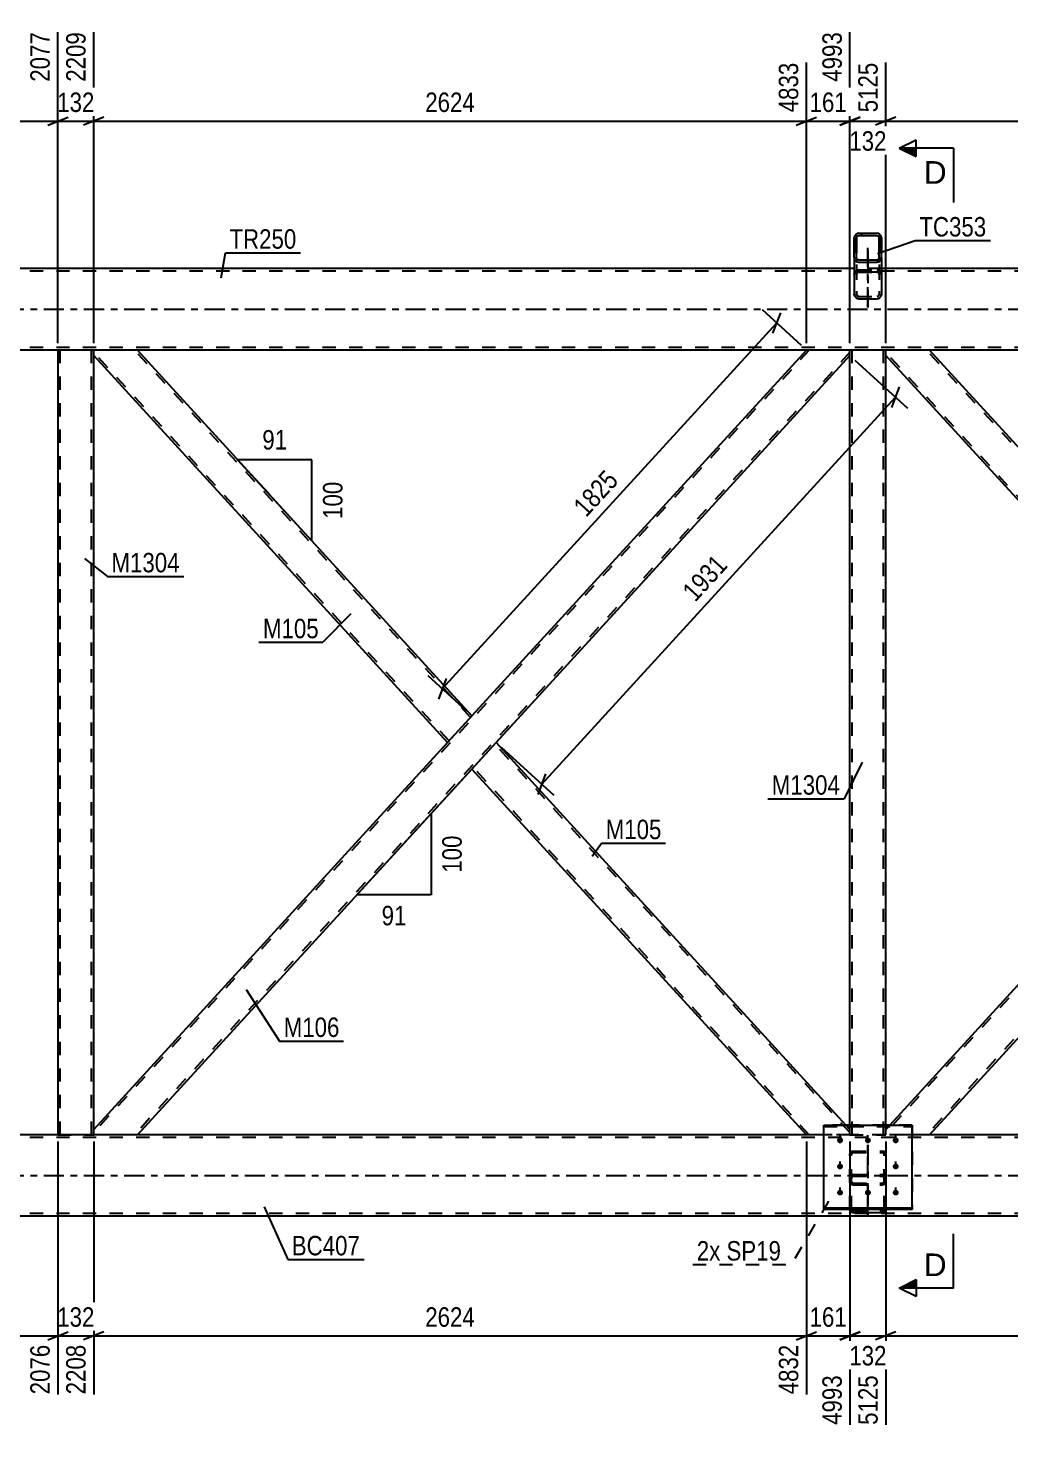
# Model space of a CAD drawing. Header units: millimetres. Extents: x 0 to 841, y 0 to 594.
# Drawn here: x 148.8 to 293.4, y 255.4 to 461.8 of the extents above; entities that cross this region are included whole.
import ezdxf

# ---------------------------------------------------------------- set-up
doc = ezdxf.new("R2010")
doc.units = ezdxf.units.MM
doc.linetypes.add('DXK_LINE_DOT2', pattern=[3.9198, 1.9599, -1.9599])
doc.linetypes.add('DXK_LINE_DOT3', pattern=[5.9187, 2.979, -0.9799, 0.9799, -0.9799])
doc.styles.add('Arial', font='ARIAL.TTF', dxfattribs={"height": 0.2})
doc.styles.add('Arial Narrow', font='ARIALN.TTF', dxfattribs={"height": 0.2})

# ---------------------------------------------------------------- blocks, each defined once
blk = doc.blocks.new('Part-122615563-3460 - 3380')
at = {"color": 2, "linetype": 'Continuous'}
for p, q in [((265.99, 300.19), (278.99, 300.19)), ((265.99, 287.76), (265.99, 300.19)), ((278.99, 287.76), (278.99, 300.19)), ((265.99, 287.98), (278.99, 287.98)), ((278.99, 287.76), (265.99, 287.76))]:
    blk.add_line(p, q, dxfattribs=at)
at = {"color": 7, "linetype": 'DXK_LINE_DOT2'}
blk.add_line((265.99, 299.97), (278.99, 299.97), dxfattribs=at)
blk = doc.blocks.new('Bolt-122615563-3422 - 3380')
at = {"linetype": 'Continuous'}
for points in [[(268.39, 297.52), (268.3, 297.53), (268.21, 297.56), (268.13, 297.6), (268.06, 297.66), (268.01, 297.73), (267.97, 297.81), (267.95, 297.89), (267.95, 297.98), (267.97, 298.07), (268.01, 298.14), (268.06, 298.21), (268.13, 298.27), (268.21, 298.32), (268.3, 298.34), (268.39, 298.35), (268.48, 298.34), (268.57, 298.32), (268.65, 298.27), (268.72, 298.21), (268.77, 298.14), (268.81, 298.07), (268.83, 297.98), (268.83, 297.89), (268.81, 297.81), (268.77, 297.73), (268.72, 297.66), (268.65, 297.6), (268.57, 297.56), (268.48, 297.53)], [(272.49, 297.52), (272.4, 297.53), (272.31, 297.56), (272.23, 297.6), (272.16, 297.66), (272.11, 297.73), (272.07, 297.81), (272.05, 297.89), (272.05, 297.98), (272.07, 298.07), (272.11, 298.14), (272.16, 298.21), (272.23, 298.27), (272.31, 298.32), (272.4, 298.34), (272.49, 298.35), (272.58, 298.34), (272.67, 298.32), (272.75, 298.27), (272.82, 298.21), (272.87, 298.14), (272.91, 298.07), (272.93, 297.98), (272.93, 297.89), (272.91, 297.81), (272.87, 297.73), (272.82, 297.66), (272.75, 297.6), (272.67, 297.56), (272.58, 297.53)], [(276.59, 297.52), (276.5, 297.53), (276.41, 297.56), (276.33, 297.6), (276.26, 297.66), (276.21, 297.73), (276.17, 297.81), (276.15, 297.89), (276.15, 297.98), (276.17, 298.07), (276.21, 298.14), (276.26, 298.21), (276.33, 298.27), (276.41, 298.32), (276.5, 298.34), (276.59, 298.35), (276.68, 298.34), (276.77, 298.32), (276.85, 298.27), (276.92, 298.21), (276.97, 298.14), (277.01, 298.07), (277.03, 297.98), (277.03, 297.89), (277.01, 297.81), (276.97, 297.73), (276.92, 297.66), (276.85, 297.6), (276.77, 297.56), (276.68, 297.53)], [(268.39, 293.67), (268.3, 293.68), (268.21, 293.71), (268.13, 293.75), (268.06, 293.81), (268.01, 293.88), (267.97, 293.96), (267.95, 294.04), (267.95, 294.13), (267.97, 294.21), (268.01, 294.29), (268.06, 294.36), (268.13, 294.42), (268.21, 294.46), (268.3, 294.49), (268.39, 294.5), (268.48, 294.49), (268.57, 294.46), (268.65, 294.42), (268.72, 294.36), (268.77, 294.29), (268.81, 294.21), (268.83, 294.13), (268.83, 294.04), (268.81, 293.96), (268.77, 293.88), (268.72, 293.81), (268.65, 293.75), (268.57, 293.71), (268.48, 293.68)], [(276.59, 293.67), (276.5, 293.68), (276.41, 293.71), (276.33, 293.75), (276.26, 293.81), (276.21, 293.88), (276.17, 293.96), (276.15, 294.04), (276.15, 294.13), (276.17, 294.21), (276.21, 294.29), (276.26, 294.36), (276.33, 294.42), (276.41, 294.46), (276.5, 294.49), (276.59, 294.5), (276.68, 294.49), (276.77, 294.46), (276.85, 294.42), (276.92, 294.36), (276.97, 294.29), (277.01, 294.21), (277.03, 294.13), (277.03, 294.04), (277.01, 293.96), (276.97, 293.88), (276.92, 293.81), (276.85, 293.75), (276.77, 293.71), (276.68, 293.68)], [(268.39, 289.82), (268.3, 289.83), (268.21, 289.85), (268.13, 289.9), (268.06, 289.96), (268.01, 290.03), (267.97, 290.1), (267.95, 290.19), (267.95, 290.28), (267.97, 290.36), (268.01, 290.44), (268.06, 290.51), (268.13, 290.57), (268.21, 290.61), (268.3, 290.64), (268.39, 290.65), (268.48, 290.64), (268.57, 290.61), (268.65, 290.57), (268.72, 290.51), (268.77, 290.44), (268.81, 290.36), (268.83, 290.28), (268.83, 290.19), (268.81, 290.1), (268.77, 290.03), (268.72, 289.96), (268.65, 289.9), (268.57, 289.85), (268.48, 289.83)], [(272.49, 289.82), (272.4, 289.83), (272.31, 289.85), (272.23, 289.9), (272.16, 289.96), (272.11, 290.03), (272.07, 290.1), (272.05, 290.19), (272.05, 290.28), (272.07, 290.36), (272.11, 290.44), (272.16, 290.51), (272.23, 290.57), (272.31, 290.61), (272.4, 290.64), (272.49, 290.65), (272.58, 290.64), (272.67, 290.61), (272.75, 290.57), (272.82, 290.51), (272.87, 290.44), (272.91, 290.36), (272.93, 290.28), (272.93, 290.19), (272.91, 290.1), (272.87, 290.03), (272.82, 289.96), (272.75, 289.9), (272.67, 289.85), (272.58, 289.83)], [(276.59, 289.82), (276.5, 289.83), (276.41, 289.85), (276.33, 289.9), (276.26, 289.96), (276.21, 290.03), (276.17, 290.1), (276.15, 290.19), (276.15, 290.28), (276.17, 290.36), (276.21, 290.44), (276.26, 290.51), (276.33, 290.57), (276.41, 290.61), (276.5, 290.64), (276.59, 290.65), (276.68, 290.64), (276.77, 290.61), (276.85, 290.57), (276.92, 290.51), (276.97, 290.44), (277.01, 290.36), (277.03, 290.28), (277.03, 290.19), (277.01, 290.1), (276.97, 290.03), (276.92, 289.96), (276.85, 289.9), (276.77, 289.85), (276.68, 289.83)]]:
    blk.add_hatch(color=1, dxfattribs=at).paths.add_polyline_path(points)
at = {"color": 1, "linetype": 'Continuous'}
for p, q in [((268.39, 297.54), (268.39, 298.68)), ((272.49, 297.54), (272.49, 298.68)), ((276.59, 297.54), (276.59, 298.68)), ((268.39, 293.69), (268.39, 294.82)), ((276.59, 293.69), (276.59, 294.82)), ((268.39, 289.84), (268.39, 290.97)), ((272.49, 289.84), (272.49, 290.97)), ((276.59, 289.84), (276.59, 290.97))]:
    blk.add_line(p, q, dxfattribs=at)
blk = doc.blocks.new('Part-122615563-3470 - 3380')
at = {"color": 7, "linetype": 'DXK_LINE_DOT2'}
for p, q in [((265.99, 287.76), (265.99, 300.19)), ((269.26, 300.19), (265.99, 300.19)), ((265.99, 299.97), (278.99, 299.97)), ((275.13, 300.19), (269.85, 300.19)), ((278.99, 300.19), (275.73, 300.19)), ((278.99, 300.19), (278.99, 287.76)), ((265.99, 287.98), (278.99, 287.98)), ((278.99, 287.76), (265.99, 287.76))]:
    blk.add_line(p, q, dxfattribs=at)
at = {"color": 2, "linetype": 'Continuous'}
for p, q in [((269.85, 300.19), (269.26, 300.19)), ((275.73, 300.19), (275.13, 300.19))]:
    blk.add_line(p, q, dxfattribs=at)
blk = doc.blocks.new('Bolt-122615563-3424 - 3380')
at = {"color": 1, "linetype": 'DXK_LINE_DOT2'}
for p, q in [((268.39, 297.54), (268.39, 298.68)), ((272.49, 297.54), (272.49, 298.68)), ((276.59, 297.54), (276.59, 298.68)), ((268.39, 293.69), (268.39, 294.82)), ((276.59, 293.69), (276.59, 294.82)), ((268.39, 289.84), (268.39, 290.97)), ((272.49, 289.84), (272.49, 290.97)), ((276.59, 289.84), (276.59, 290.97))]:
    blk.add_line(p, q, dxfattribs=at)
blk = doc.blocks.new('Part-122615563-3623 - 3380')
at = {"color": 2, "linetype": 'Continuous'}
for p, q in [((158.46, 413.54), (158.46, 414.34)), ((210.58, 356.54), (158.46, 413.54)), ((214.16, 360.45), (164.89, 414.34)), ((213.72, 359.98), (210.58, 356.54)), ((214.03, 360.32), (213.72, 359.98)), ((214.16, 360.45), (214.03, 360.32))]:
    blk.add_line(p, q, dxfattribs=at)
at = {"color": 7, "linetype": 'DXK_LINE_DOT2'}
for p, q in [((164.89, 414.34), (158.46, 414.34)), ((210.8, 356.78), (158.46, 414.02)), ((213.94, 360.22), (164.45, 414.34)), ((213.89, 360.16), (213.72, 359.98)), ((214.03, 360.32), (213.94, 360.22)), ((210.8, 356.78), (210.81, 356.8))]:
    blk.add_line(p, q, dxfattribs=at)
blk = doc.blocks.new('Part-122615563-3438 - 3380')
at = {"color": 2, "linetype": 'Continuous'}
for p, q in [((265.99, 298.74), (145.18, 298.74)), ((499.32, 298.74), (278.99, 298.74)), ((633.13, 286.74), (145.18, 286.74))]:
    blk.add_line(p, q, dxfattribs=at)
at = {"color": 7, "linetype": 'DXK_LINE_DOT2'}
for p, q in [((633.13, 298.34), (145.18, 298.34)), ((278.99, 298.74), (265.99, 298.74)), ((633.13, 287.14), (145.18, 287.14))]:
    blk.add_line(p, q, dxfattribs=at)
at = {"color": 7, "linetype": 'DXK_LINE_DOT3'}
blk.add_line((145.18, 292.74), (633.13, 292.74), dxfattribs=at)
blk = doc.blocks.new('Part-122615563-3443 - 3380')
at = {"color": 2, "linetype": 'Continuous'}
for p, q in [((270.49, 426.34), (145.18, 426.34)), ((503.82, 426.34), (274.49, 426.34)), ((633.13, 414.34), (145.18, 414.34))]:
    blk.add_line(p, q, dxfattribs=at)
at = {"color": 7, "linetype": 'DXK_LINE_DOT2'}
for p, q in [((633.13, 425.94), (145.18, 425.94)), ((274.49, 426.34), (270.49, 426.34)), ((633.13, 414.74), (145.18, 414.74))]:
    blk.add_line(p, q, dxfattribs=at)
at = {"color": 7, "linetype": 'DXK_LINE_DOT3'}
blk.add_line((145.18, 420.34), (633.13, 420.34), dxfattribs=at)
blk = doc.blocks.new('Part-122615563-3472 - 3380')
at = {"color": 7, "linetype": 'DXK_LINE_DOT3'}
blk.add_line((272.49, 297.29), (272.49, 286.67), dxfattribs=at)
at = {"color": 7, "linetype": 'DXK_LINE_DOT2'}
for p, q in [((269.85, 295.9), (269.89, 296.07)), ((269.85, 287.79), (269.85, 295.9)), ((269.89, 296.07), (269.99, 296.22)), ((269.99, 296.22), (270.15, 296.31)), ((270.11, 295.98), (270.09, 295.9)), ((270.09, 287.79), (270.09, 295.9)), ((270.16, 296.06), (270.11, 295.98)), ((270.15, 296.31), (270.33, 296.35)), ((270.24, 296.1), (270.16, 296.06)), ((270.33, 296.12), (270.24, 296.1)), ((270.33, 296.35), (274.65, 296.35)), ((270.33, 296.12), (274.65, 296.12)), ((274.65, 296.35), (274.83, 296.31)), ((274.74, 296.1), (274.65, 296.12)), ((274.82, 296.06), (274.74, 296.1)), ((274.87, 295.98), (274.82, 296.06)), ((274.83, 296.31), (274.99, 296.22)), ((274.89, 295.9), (274.87, 295.98)), ((274.89, 287.79), (274.89, 295.9)), ((274.99, 296.22), (275.09, 296.07)), ((275.09, 296.07), (275.13, 295.9)), ((275.13, 287.79), (275.13, 295.9)), ((269.89, 292.59), (269.85, 292.39)), ((269.89, 291.66), (269.85, 291.84)), ((269.99, 291.52), (269.89, 291.66)), ((270.15, 291.42), (269.99, 291.52)), ((270.09, 292.39), (270.11, 292.49)), ((270.09, 291.84), (270.11, 291.75)), ((270.11, 292.49), (270.16, 292.57)), ((270.11, 291.75), (270.16, 291.68)), ((270.33, 292.9), (270.15, 292.86)), ((270.33, 291.39), (270.15, 291.42)), ((270.16, 292.57), (270.24, 292.63)), ((270.16, 291.68), (270.24, 291.63)), ((270.24, 292.63), (270.33, 292.65)), ((270.24, 291.63), (270.33, 291.61)), ((270.33, 292.9), (274.65, 292.9)), ((270.33, 292.65), (274.65, 292.65)), ((270.33, 291.61), (274.65, 291.61)), ((270.33, 291.39), (274.65, 291.39)), ((274.83, 292.86), (274.65, 292.9)), ((274.65, 292.65), (274.74, 292.63)), ((274.65, 291.61), (274.74, 291.63)), ((274.83, 291.42), (274.65, 291.39)), ((274.74, 292.63), (274.82, 292.57)), ((274.74, 291.63), (274.82, 291.68)), ((274.82, 292.57), (274.87, 292.49)), ((274.82, 291.68), (274.87, 291.75)), ((274.99, 291.52), (274.83, 291.42)), ((274.87, 292.49), (274.89, 292.39)), ((274.87, 291.75), (274.89, 291.84)), ((275.09, 291.66), (274.99, 291.52)), ((275.13, 292.39), (275.09, 292.59)), ((275.13, 291.84), (275.09, 291.66)), ((269.85, 287.79), (269.89, 287.6)), ((270.11, 287.69), (270.09, 287.79)), ((270.16, 287.61), (270.11, 287.69)), ((270.15, 287.32), (270.33, 287.28)), ((270.24, 287.56), (270.16, 287.61)), ((270.33, 287.54), (270.24, 287.56)), ((270.33, 287.54), (274.65, 287.54)), ((270.33, 287.28), (274.65, 287.28)), ((274.74, 287.56), (274.65, 287.54)), ((274.65, 287.28), (274.83, 287.32)), ((274.82, 287.61), (274.74, 287.56)), ((274.87, 287.69), (274.82, 287.61)), ((274.89, 287.79), (274.87, 287.69)), ((275.09, 287.6), (275.13, 287.79))]:
    blk.add_line(p, q, dxfattribs=at)
for centre, start, end in [((270.35, 292.41), 114.32, 159.2417), ((274.63, 292.41), 20.7583, 65.68), ((270.35, 287.77), 200.7583, 245.68), ((274.63, 287.77), 294.32, 339.2417)]:
    blk.add_arc(centre, 0.496, start, end, dxfattribs=at)
blk = doc.blocks.new('Part-122615563-3473 - 3380')
at = {"color": 7, "linetype": 'DXK_LINE_DOT2'}
for p, q in [((270.49, 430.55), (270.49, 422.58)), ((270.81, 430.55), (270.81, 422.58)), ((274.17, 430.55), (274.17, 422.58)), ((274.49, 430.55), (274.49, 422.58)), ((270.53, 425.7), (270.49, 425.48)), ((270.54, 425.74), (270.53, 425.7)), ((270.81, 425.48), (270.84, 425.61)), ((271.01, 426.13), (270.89, 426.11)), ((271.13, 426.16), (271.01, 426.13)), ((271.01, 425.79), (271.13, 425.82)), ((271.13, 426.16), (273.85, 426.16)), ((273.85, 425.82), (271.13, 425.82)), ((274.08, 426.11), (273.85, 426.16)), ((273.85, 425.82), (273.97, 425.79)), ((274.1, 426.11), (274.08, 426.11)), ((274.15, 425.61), (274.17, 425.48)), ((274.45, 425.7), (274.44, 425.74)), ((274.49, 425.48), (274.45, 425.7)), ((270.49, 422.58), (270.54, 422.32)), ((270.84, 422.45), (270.81, 422.58)), ((270.89, 421.95), (271.13, 421.9)), ((271.13, 422.24), (271.01, 422.27)), ((271.13, 422.24), (273.85, 422.24)), ((271.13, 421.9), (273.85, 421.9)), ((273.97, 422.27), (273.85, 422.24)), ((273.85, 421.9), (274.1, 421.95)), ((274.17, 422.58), (274.15, 422.45)), ((274.44, 422.32), (274.49, 422.58))]:
    blk.add_line(p, q, dxfattribs=at)
at = {"color": 7, "linetype": 'DXK_LINE_DOT3'}
blk.add_line((272.49, 429.11), (272.49, 420.61), dxfattribs=at)
at = {"color": 7, "linetype": 'DXK_LINE_DOT2'}
for centre, radius, start, end in [((271.14, 425.49), 0.331, 114.32, 159.2417), ((273.84, 425.49), 0.331, 20.7583, 65.68), ((273.82, 425.5), 0.662, 20.7583, 65.68), ((271.16, 422.56), 0.662, 200.7583, 245.68), ((271.14, 422.57), 0.331, 200.7583, 245.68), ((273.84, 422.57), 0.331, 294.32, 339.2417), ((273.82, 422.56), 0.662, 294.32, 339.2417)]:
    blk.add_arc(centre, radius, start, end, dxfattribs=at)
blk = doc.blocks.new('Part-122615563-3551 - 3380')
at = {"color": 2, "linetype": 'Continuous'}
for p, q in [((214.16, 352.63), (217.74, 356.54)), ((217.74, 356.54), (269.26, 300.19)), ((263.43, 298.74), (214.16, 352.63))]:
    blk.add_line(p, q, dxfattribs=at)
at = {"color": 7, "linetype": 'DXK_LINE_DOT2'}
for p, q in [((269.85, 299.07), (217.52, 356.3)), ((214.37, 352.87), (214.39, 352.88)), ((263.86, 298.74), (214.37, 352.87)), ((269.85, 299.54), (269.26, 300.19)), ((269.85, 298.74), (269.85, 299.54)), ((269.85, 298.74), (263.43, 298.74)), ((269.85, 298.77), (269.85, 298.74))]:
    blk.add_line(p, q, dxfattribs=at)
blk = doc.blocks.new('Part-122615563-3558 - 3380')
at = {"color": 7, "linetype": 'DXK_LINE_DOT3'}
blk.add_line((272.49, 286.67), (272.49, 297.29), dxfattribs=at)
at = {"color": 7, "linetype": 'DXK_LINE_DOT2'}
for p, q in [((269.89, 296.07), (269.85, 295.9)), ((269.85, 287.79), (269.85, 295.9)), ((269.99, 296.22), (269.89, 296.07)), ((270.15, 296.31), (269.99, 296.22)), ((270.09, 295.9), (270.11, 295.98)), ((270.09, 287.79), (270.09, 295.9)), ((270.11, 295.98), (270.16, 296.06)), ((270.33, 296.35), (270.15, 296.31)), ((270.16, 296.06), (270.24, 296.1)), ((270.24, 296.1), (270.33, 296.12)), ((270.33, 296.35), (274.65, 296.35)), ((270.33, 296.12), (274.65, 296.12)), ((274.83, 296.31), (274.65, 296.35)), ((274.65, 296.12), (274.74, 296.1)), ((274.74, 296.1), (274.82, 296.06)), ((274.82, 296.06), (274.87, 295.98)), ((274.99, 296.22), (274.83, 296.31)), ((274.87, 295.98), (274.89, 295.9)), ((274.89, 287.79), (274.89, 295.9)), ((275.09, 296.07), (274.99, 296.22)), ((275.13, 295.9), (275.09, 296.07)), ((275.13, 287.79), (275.13, 295.9)), ((269.85, 292.39), (269.89, 292.58)), ((269.85, 291.84), (269.89, 291.66)), ((269.89, 291.66), (269.99, 291.52)), ((269.99, 291.52), (270.15, 291.42)), ((270.11, 292.49), (270.09, 292.39)), ((270.11, 291.75), (270.09, 291.84)), ((270.16, 292.57), (270.11, 292.49)), ((270.16, 291.68), (270.11, 291.75)), ((270.15, 292.86), (270.33, 292.9)), ((270.15, 291.42), (270.33, 291.39)), ((270.24, 292.63), (270.16, 292.57)), ((270.24, 291.63), (270.16, 291.68)), ((270.33, 292.64), (270.24, 292.63)), ((270.33, 291.61), (270.24, 291.63)), ((270.33, 292.9), (274.65, 292.9)), ((270.33, 292.64), (274.65, 292.64)), ((270.33, 291.61), (274.65, 291.61)), ((270.33, 291.39), (274.65, 291.39)), ((274.65, 292.9), (274.83, 292.86)), ((274.74, 292.63), (274.65, 292.64)), ((274.74, 291.63), (274.65, 291.61)), ((274.65, 291.39), (274.83, 291.42)), ((274.82, 292.57), (274.74, 292.63)), ((274.82, 291.68), (274.74, 291.63)), ((274.87, 292.49), (274.82, 292.57)), ((274.87, 291.75), (274.82, 291.68)), ((274.83, 291.42), (274.99, 291.52)), ((274.89, 292.39), (274.87, 292.49)), ((274.89, 291.84), (274.87, 291.75)), ((274.99, 291.52), (275.09, 291.66)), ((275.09, 292.58), (275.13, 292.39)), ((275.09, 291.66), (275.13, 291.84)), ((269.86, 287.76), (269.85, 287.79)), ((270.09, 287.79), (270.11, 287.69)), ((270.11, 287.69), (270.16, 287.61)), ((270.16, 287.61), (270.24, 287.56)), ((270.24, 287.56), (270.33, 287.54)), ((270.33, 287.54), (274.65, 287.54)), ((274.65, 287.54), (274.74, 287.56)), ((274.74, 287.56), (274.82, 287.61)), ((274.82, 287.61), (274.87, 287.69)), ((274.87, 287.69), (274.89, 287.79)), ((275.13, 287.79), (275.12, 287.76))]:
    blk.add_line(p, q, dxfattribs=at)
at = {"color": 2, "linetype": 'Continuous'}
for p, q in [((269.89, 287.6), (269.86, 287.76)), ((270.33, 287.28), (270.15, 287.32)), ((270.33, 287.28), (274.65, 287.28)), ((274.83, 287.32), (274.65, 287.28)), ((275.12, 287.76), (275.09, 287.6))]:
    blk.add_line(p, q, dxfattribs=at)
at = {"color": 7, "linetype": 'DXK_LINE_DOT2'}
for centre, start, end in [((270.35, 292.41), 114.32, 159.2417), ((274.63, 292.41), 20.7583, 65.68)]:
    blk.add_arc(centre, 0.496, start, end, dxfattribs=at)
at = {"color": 2, "linetype": 'Continuous'}
for centre, start, end in [((270.35, 287.77), 200.7583, 245.68), ((274.63, 287.77), 294.32, 339.2417)]:
    blk.add_arc(centre, 0.496, start, end, dxfattribs=at)
blk = doc.blocks.new('Part-122615563-3563 - 3380')
at = {"linetype": 'Continuous'}
h = blk.add_hatch(dxfattribs=at)
h.set_pattern_fill('', scale=0.7, style=0, pattern_type=0)
h.set_pattern_definition([(45, (274.4422, 431.119), (-1.5715, 1.5715), [])])
h.paths.add_polyline_path([(274.49, 430.86), (274.44, 431.12), (274.3, 431.34), (274.1, 431.49), (273.85, 431.54), (271.13, 431.54), (270.89, 431.49), (270.68, 431.34), (270.54, 431.12), (270.49, 430.86), (270.49, 427.96), (270.54, 427.7), (270.68, 427.48), (270.89, 427.33), (271.13, 427.28), (273.85, 427.28), (274.1, 427.33), (274.3, 427.48), (274.44, 427.7), (274.49, 427.96)])
h.paths.add_polyline_path([(274.15, 427.83), (274.08, 427.72), (273.97, 427.65), (273.85, 427.62), (271.13, 427.62), (271.01, 427.65), (270.9, 427.72), (270.84, 427.83), (270.81, 427.96), (270.81, 430.86), (270.84, 430.99), (270.9, 431.1), (271.01, 431.17), (271.13, 431.2), (273.85, 431.2), (273.97, 431.17), (274.08, 431.1), (274.15, 430.99), (274.17, 430.86), (274.17, 427.96)])
at = {"color": 2, "linetype": 'Continuous'}
for p, q in [((271.13, 431.54), (270.89, 431.49)), ((271.13, 431.54), (273.85, 431.54)), ((274.1, 431.49), (273.85, 431.54)), ((270.54, 431.12), (270.49, 430.86)), ((270.49, 427.96), (270.49, 430.86)), ((270.81, 430.86), (270.84, 430.99)), ((270.81, 427.96), (270.81, 430.86)), ((271.01, 431.17), (271.13, 431.2)), ((271.13, 431.2), (273.85, 431.2)), ((273.85, 431.2), (273.97, 431.17)), ((274.15, 430.99), (274.17, 430.86)), ((274.17, 427.96), (274.17, 430.86)), ((274.49, 430.86), (274.44, 431.12)), ((274.49, 427.96), (274.49, 430.86)), ((270.49, 427.96), (270.49, 422.58)), ((270.49, 427.96), (270.54, 427.7)), ((270.84, 427.83), (270.81, 427.96)), ((270.89, 427.33), (271.13, 427.28)), ((271.13, 427.62), (271.01, 427.65)), ((271.13, 427.62), (273.85, 427.62)), ((271.13, 427.28), (273.85, 427.28)), ((273.97, 427.65), (273.85, 427.62)), ((273.85, 427.28), (274.1, 427.33)), ((274.17, 427.96), (274.15, 427.83)), ((274.44, 427.7), (274.49, 427.96)), ((274.49, 427.96), (274.49, 422.58)), ((270.54, 422.32), (270.49, 422.58)), ((271.13, 421.9), (270.89, 421.95)), ((271.13, 421.9), (273.85, 421.9)), ((274.1, 421.95), (273.85, 421.9)), ((274.49, 422.58), (274.44, 422.32))]:
    blk.add_line(p, q, dxfattribs=at)
at = {"color": 7, "linetype": 'DXK_LINE_DOT2'}
for p, q in [((270.49, 430.86), (270.49, 427.96)), ((270.81, 430.86), (270.81, 422.58)), ((274.17, 430.86), (274.17, 422.58)), ((274.49, 430.86), (274.49, 427.96)), ((270.49, 425.48), (270.54, 425.74)), ((270.84, 425.61), (270.81, 425.48)), ((270.89, 426.1), (271.13, 426.16)), ((271.13, 425.82), (271.01, 425.79)), ((271.13, 426.16), (273.85, 426.16)), ((271.13, 425.82), (273.85, 425.82)), ((273.85, 426.16), (274.1, 426.1)), ((273.97, 425.79), (273.85, 425.82)), ((274.17, 425.48), (274.15, 425.61)), ((274.44, 425.74), (274.49, 425.48)), ((270.81, 422.58), (270.84, 422.45)), ((271.01, 422.27), (271.13, 422.24)), ((271.13, 422.24), (273.85, 422.24)), ((273.85, 422.24), (273.97, 422.27)), ((274.15, 422.45), (274.17, 422.58))]:
    blk.add_line(p, q, dxfattribs=at)
at = {"color": 7, "linetype": 'DXK_LINE_DOT3'}
blk.add_line((272.49, 420.61), (272.49, 429.41), dxfattribs=at)
at = {"color": 2, "linetype": 'Continuous'}
for centre, radius, start, end in [((271.16, 430.88), 0.662, 114.3199, 159.2417), ((273.82, 430.88), 0.662, 20.7583, 65.6801), ((271.14, 430.87), 0.331, 114.3199, 159.2417), ((273.84, 430.87), 0.331, 20.7583, 65.6801), ((271.16, 427.94), 0.662, 200.7583, 245.6801), ((271.14, 427.95), 0.331, 200.7583, 245.6801), ((273.84, 427.95), 0.331, 294.3199, 339.2417), ((273.82, 427.94), 0.662, 294.3199, 339.2417), ((271.16, 422.56), 0.662, 200.7583, 245.6801), ((273.82, 422.56), 0.662, 294.3199, 339.2417)]:
    blk.add_arc(centre, radius, start, end, dxfattribs=at)
at = {"color": 7, "linetype": 'DXK_LINE_DOT2'}
for centre, radius, start, end in [((271.16, 425.5), 0.662, 114.3199, 159.2417), ((271.14, 425.49), 0.331, 114.3199, 159.2417), ((273.84, 425.49), 0.331, 20.7583, 65.6801), ((273.82, 425.5), 0.662, 20.7583, 65.6801), ((271.14, 422.57), 0.331, 200.7583, 245.6801), ((273.84, 422.57), 0.331, 294.3199, 339.2417)]:
    blk.add_arc(centre, radius, start, end, dxfattribs=at)
blk = doc.blocks.new('Part-122615563-3573 - 3380')
at = {"color": 7, "linetype": 'DXK_LINE_DOT2'}
for p, q in [((275.13, 414.34), (269.85, 414.34)), ((269.85, 413.54), (269.85, 414.34)), ((270.17, 298.74), (270.17, 414.34)), ((274.81, 298.74), (274.81, 414.34)), ((275.13, 413.54), (275.13, 414.34)), ((269.85, 298.74), (269.85, 300.19)), ((275.13, 298.74), (275.13, 300.19)), ((269.85, 298.74), (275.13, 298.74))]:
    blk.add_line(p, q, dxfattribs=at)
at = {"color": 2, "linetype": 'Continuous'}
for p, q in [((269.85, 300.19), (269.85, 413.54)), ((275.13, 300.19), (275.13, 413.54))]:
    blk.add_line(p, q, dxfattribs=at)
blk = doc.blocks.new('Part-122615563-3588 - 3380')
at = {"color": 2, "linetype": 'Continuous'}
for p, q in [((153.18, 414.34), (153.18, 298.74)), ((158.46, 299.54), (158.46, 413.54))]:
    blk.add_line(p, q, dxfattribs=at)
at = {"color": 7, "linetype": 'DXK_LINE_DOT2'}
for p, q in [((158.46, 414.34), (153.18, 414.34)), ((153.5, 298.74), (153.5, 414.34)), ((158.14, 298.74), (158.14, 414.34)), ((158.46, 413.54), (158.46, 414.34)), ((158.46, 298.74), (158.46, 299.54)), ((153.18, 298.74), (158.46, 298.74))]:
    blk.add_line(p, q, dxfattribs=at)
blk = doc.blocks.new('Part-122615563-3613 - 3380')
at = {"color": 7, "linetype": 'DXK_LINE_DOT2'}
for p, q in [((380.53, 414.34), (275.13, 299.07)), ((386.52, 414.02), (281.12, 298.74)), ((386.52, 414.34), (380.1, 414.34)), ((330.82, 360.45), (327.25, 356.54)), ((334.4, 356.54), (330.82, 352.63)), ((275.73, 300.19), (275.13, 299.54)), ((275.13, 298.74), (275.13, 299.54)), ((281.55, 298.74), (275.13, 298.74))]:
    blk.add_line(p, q, dxfattribs=at)
at = {"color": 2, "linetype": 'Continuous'}
for p, q in [((380.1, 414.34), (330.82, 360.45)), ((386.52, 413.54), (334.4, 356.54)), ((386.52, 413.54), (386.52, 414.34)), ((327.25, 356.54), (275.73, 300.19)), ((330.82, 352.63), (281.55, 298.74))]:
    blk.add_line(p, q, dxfattribs=at)
blk = doc.blocks.new('Part-122615563-3618 - 3380')
at = {"color": 2, "linetype": 'Continuous'}
for p, q in [((275.13, 413.54), (275.13, 414.34)), ((327.25, 356.54), (275.13, 413.54)), ((330.82, 360.45), (281.55, 414.34)), ((330.39, 359.98), (327.25, 356.54)), ((330.7, 360.32), (330.39, 359.98)), ((330.82, 360.45), (330.7, 360.32))]:
    blk.add_line(p, q, dxfattribs=at)
at = {"color": 7, "linetype": 'DXK_LINE_DOT2'}
for p, q in [((281.55, 414.34), (275.13, 414.34)), ((327.46, 356.78), (275.13, 414.02)), ((330.61, 360.22), (281.12, 414.34)), ((330.56, 360.16), (330.39, 359.98)), ((330.7, 360.32), (330.61, 360.22)), ((327.46, 356.78), (327.48, 356.8))]:
    blk.add_line(p, q, dxfattribs=at)
blk = doc.blocks.new('Part-122615563-3628 - 3380')
at = {"color": 7, "linetype": 'DXK_LINE_DOT2'}
for p, q in [((263.86, 414.34), (158.46, 299.07)), ((269.85, 414.02), (164.45, 298.74)), ((269.85, 414.34), (263.43, 414.34)), ((214.16, 360.45), (210.58, 356.54)), ((217.74, 356.54), (214.16, 352.63)), ((164.89, 298.74), (158.46, 298.74))]:
    blk.add_line(p, q, dxfattribs=at)
at = {"color": 2, "linetype": 'Continuous'}
for p, q in [((263.43, 414.34), (214.16, 360.45)), ((269.85, 413.54), (217.74, 356.54)), ((269.85, 413.54), (269.85, 414.34)), ((210.58, 356.54), (158.46, 299.54)), ((214.16, 352.63), (164.89, 298.74)), ((158.46, 298.74), (158.46, 299.54))]:
    blk.add_line(p, q, dxfattribs=at)
blk = doc.blocks.new('StraightDimension-122615563-9707 - 3380')
at = {"color": 7, "linetype": 'Continuous'}
for p, q in [((263.43, 297.74), (263.43, 260.52)), ((269.85, 297.74), (269.85, 256.02)), ((261.93, 268.53), (264.93, 269.73)), ((263.43, 269.13), (269.85, 269.13)), ((271.35, 269.73), (268.35, 268.53))]:
    blk.add_line(p, q, dxfattribs=at)
at = {"color": 0}
blk.add_wipeout([(269.98, 269.88), (269.98, 274.08), (263.3, 274.08), (263.3, 269.88)], dxfattribs=at)
at = {"color": 0, "linetype": 'Continuous'}
blk.add_wipeout([(269.25, 263.93), (265.05, 263.93), (265.05, 255.42), (269.25, 255.42)], dxfattribs=at)
at = {"color": 3, "style": 'Arial Narrow'}
blk.add_text('161', height=2.863, dxfattribs=at).set_placement((263.9, 270.48))
at = {"color": 3, "linetype": 'Continuous', "style": 'Arial Narrow'}
blk.add_text('4993', height=2.863, rotation=90.0002, dxfattribs=at).set_placement((268.65, 256.02))
blk = doc.blocks.new('StraightDimension-122615563-9708 - 3380')
at = {"color": 7, "linetype": 'Continuous'}
for p, q in [((158.46, 297.74), (158.46, 260.52)), ((263.43, 297.74), (263.43, 260.52)), ((159.96, 269.73), (156.96, 268.53)), ((158.46, 269.13), (263.43, 269.13)), ((261.93, 268.53), (264.93, 269.73))]:
    blk.add_line(p, q, dxfattribs=at)
at = {"color": 0}
blk.add_wipeout([(215.2, 269.88), (215.2, 274.08), (206.69, 274.08), (206.69, 269.88)], dxfattribs=at)
at = {"color": 0, "linetype": 'Continuous'}
blk.add_wipeout([(262.83, 268.43), (258.63, 268.43), (258.63, 259.92), (262.83, 259.92)], dxfattribs=at)
at = {"color": 3, "style": 'Arial Narrow'}
blk.add_text('2624', height=2.863, dxfattribs=at).set_placement((207.29, 270.48))
at = {"color": 3, "linetype": 'Continuous', "style": 'Arial Narrow'}
blk.add_text('4832', height=2.863, rotation=90.0002, dxfattribs=at).set_placement((262.23, 260.52))
blk = doc.blocks.new('StraightDimension-122615563-9709 - 3380')
at = {"color": 7, "linetype": 'Continuous'}
for p, q in [((153.18, 297.74), (153.18, 260.52)), ((158.46, 297.74), (158.46, 260.52)), ((151.68, 268.53), (154.68, 269.73)), ((153.18, 269.13), (158.46, 269.13)), ((159.96, 269.73), (156.96, 268.53))]:
    blk.add_line(p, q, dxfattribs=at)
at = {"color": 0}
blk.add_wipeout([(159.17, 269.88), (159.17, 274.08), (152.48, 274.08), (152.48, 269.88)], dxfattribs=at)
at = {"color": 0, "linetype": 'Continuous'}
blk.add_wipeout([(157.86, 268.43), (153.66, 268.43), (153.66, 259.92), (157.86, 259.92)], dxfattribs=at)
at = {"color": 3, "style": 'Arial Narrow'}
blk.add_text('132', height=2.863, dxfattribs=at).set_placement((153.08, 270.48))
at = {"color": 3, "linetype": 'Continuous', "style": 'Arial Narrow'}
blk.add_text('2208', height=2.863, rotation=90.0002, dxfattribs=at).set_placement((157.26, 260.52))
blk = doc.blocks.new('AngleDimension-122615563-4286 - 3380')
at = {"color": 7, "linetype": 'Continuous'}
for p, q in [((243.42, 384.64), (208.16, 346.07)), ((208.16, 346.07), (197.23, 334.11)), ((208.16, 346.07), (208.16, 334.11)), ((208.16, 334.11), (197.23, 334.11))]:
    blk.add_line(p, q, dxfattribs=at)
at = {"color": 0}
for points in [[(213.26, 343.43), (209.06, 343.43), (209.06, 336.75), (213.26, 336.75)], [(205.12, 329.01), (205.12, 333.21), (200.27, 333.21), (200.27, 329.01)]]:
    blk.add_wipeout(points, dxfattribs=at)
at = {"color": 3, "style": 'Arial Narrow'}
blk.add_text('100', height=2.863, rotation=90.0002, dxfattribs=at).set_placement((212.66, 337.35))
blk.add_text('91', height=2.863, dxfattribs=at).set_placement((200.87, 329.61))
blk = doc.blocks.new('StraightDimension-122615563-3891 - 3380')
at = {"color": 7, "linetype": 'Continuous'}
for p, q in [((146.78, 412.84), (145.58, 415.84)), ((157.46, 414.34), (143.33, 414.34)), ((146.18, 298.74), (146.18, 414.34)), ((145.58, 300.24), (146.78, 297.24)), ((157.46, 298.74), (143.33, 298.74))]:
    blk.add_line(p, q, dxfattribs=at)
at = {"color": 0}
blk.add_wipeout([(145.43, 360.8), (141.23, 360.8), (141.23, 352.29), (145.43, 352.29)], dxfattribs=at)
at = {"color": 3, "style": 'Arial Narrow'}
blk.add_text('2890', height=2.863, rotation=90.0002, dxfattribs=at).set_placement((144.83, 352.89))
blk = doc.blocks.new('StraightDimension-122615563-4257 - 3380')
at = {"color": 7, "linetype": 'Continuous'}
for p, q in [((270.59, 412.87), (278.34, 405.78)), ((276, 405.89), (277.14, 408.91)), ((224.45, 350.4), (276.57, 407.4)), ((218.47, 355.87), (226.22, 348.78)), ((225.02, 351.91), (223.88, 348.89))]:
    blk.add_line(p, q, dxfattribs=at)
at = {"color": 0}
blk.add_wipeout([(252.83, 382.55), (249.73, 385.38), (243.98, 379.1), (247.08, 376.27)], dxfattribs=at)
at = {"color": 3, "style": 'Arial Narrow'}
blk.add_text('1931', height=2.863, rotation=47.5612, dxfattribs=at).set_placement((247.05, 377.11))
blk = doc.blocks.new('StraightDimension-122615563-4301 - 3380')
at = {"color": 7, "linetype": 'Continuous'}
for p, q in [((262.69, 415.02), (256.97, 420.25)), ((258.51, 416.81), (259.65, 419.84)), ((209.8, 364.44), (259.08, 418.33)), ((213.42, 361.13), (207.7, 366.36)), ((210.37, 365.95), (209.23, 362.92))]:
    blk.add_line(p, q, dxfattribs=at)
at = {"color": 0}
blk.add_wipeout([(236.76, 395.03), (233.66, 397.86), (227.91, 391.58), (231.01, 388.75)], dxfattribs=at)
at = {"color": 3, "style": 'Arial Narrow'}
blk.add_text('1825', height=2.863, rotation=47.5612, dxfattribs=at).set_placement((230.98, 389.59))
blk = doc.blocks.new('StraightDimension-122615563-9464 - 3380')
at = {"color": 7, "linetype": 'Continuous'}
for p, q in [((275.13, 415.34), (275.13, 456.68)), ((380.1, 415.34), (380.1, 456.68)), ((276.63, 448.66), (273.63, 447.46)), ((275.13, 448.06), (380.1, 448.06)), ((378.6, 447.46), (381.6, 448.66))]:
    blk.add_line(p, q, dxfattribs=at)
at = {"color": 0, "linetype": 'Continuous'}
blk.add_wipeout([(379.5, 457.28), (375.3, 457.28), (375.3, 448.76), (379.5, 448.76)], dxfattribs=at)
at = {"color": 0}
blk.add_wipeout([(331.87, 448.81), (331.87, 453.01), (323.36, 453.01), (323.36, 448.81)], dxfattribs=at)
at = {"color": 3, "linetype": 'Continuous', "style": 'Arial Narrow'}
blk.add_text('7750', height=2.863, rotation=90.0002, dxfattribs=at).set_placement((378.9, 449.36))
at = {"color": 3, "style": 'Arial Narrow'}
blk.add_text('2624', height=2.863, dxfattribs=at).set_placement((323.96, 449.41))
blk = doc.blocks.new('StraightDimension-122615563-9465 - 3380')
at = {"color": 7, "linetype": 'Continuous'}
for p, q in [((269.85, 415.34), (269.85, 461.18)), ((275.13, 415.34), (275.13, 456.68)), ((268.35, 447.46), (271.35, 448.66)), ((269.85, 448.06), (275.13, 448.06)), ((276.63, 448.66), (273.63, 447.46))]:
    blk.add_line(p, q, dxfattribs=at)
at = {"color": 0, "linetype": 'Continuous'}
blk.add_wipeout([(274.53, 457.28), (270.33, 457.28), (270.33, 448.76), (274.53, 448.76)], dxfattribs=at)
at = {"color": 0}
blk.add_wipeout([(275.83, 443.11), (275.83, 447.31), (269.15, 447.31), (269.15, 443.11)], dxfattribs=at)
at = {"color": 3, "linetype": 'Continuous', "style": 'Arial Narrow'}
blk.add_text('5125', height=2.863, rotation=90.0002, dxfattribs=at).set_placement((273.93, 449.36))
at = {"color": 3, "style": 'Arial Narrow'}
blk.add_text('132', height=2.863, dxfattribs=at).set_placement((269.75, 443.71))
blk = doc.blocks.new('StraightDimension-122615563-9466 - 3380')
at = {"color": 7, "linetype": 'Continuous'}
for p, q in [((269.85, 415.34), (269.85, 461.18)), ((263.43, 415.34), (263.43, 456.68)), ((261.93, 447.46), (264.93, 448.66)), ((263.43, 448.06), (269.85, 448.06)), ((271.35, 448.66), (268.35, 447.46))]:
    blk.add_line(p, q, dxfattribs=at)
at = {"color": 0}
blk.add_wipeout([(269.98, 448.81), (269.98, 453.01), (263.3, 453.01), (263.3, 448.81)], dxfattribs=at)
at = {"color": 0, "linetype": 'Continuous'}
blk.add_wipeout([(269.25, 461.78), (265.05, 461.78), (265.05, 453.26), (269.25, 453.26)], dxfattribs=at)
at = {"color": 3, "linetype": 'Continuous', "style": 'Arial Narrow'}
blk.add_text('4993', height=2.863, rotation=90.0002, dxfattribs=at).set_placement((268.65, 453.86))
at = {"color": 3, "style": 'Arial Narrow'}
blk.add_text('161', height=2.863, dxfattribs=at).set_placement((263.9, 449.41))
blk = doc.blocks.new('StraightDimension-122615563-9467 - 3380')
at = {"color": 7, "linetype": 'Continuous'}
for p, q in [((158.46, 415.34), (158.46, 461.18)), ((263.43, 415.34), (263.43, 456.68)), ((159.96, 448.66), (156.96, 447.46)), ((158.46, 448.06), (263.43, 448.06)), ((261.93, 447.46), (264.93, 448.66))]:
    blk.add_line(p, q, dxfattribs=at)
at = {"color": 0, "linetype": 'Continuous'}
blk.add_wipeout([(262.83, 457.28), (258.63, 457.28), (258.63, 448.76), (262.83, 448.76)], dxfattribs=at)
at = {"color": 0}
blk.add_wipeout([(215.2, 448.81), (215.2, 453.01), (206.69, 453.01), (206.69, 448.81)], dxfattribs=at)
at = {"color": 3, "linetype": 'Continuous', "style": 'Arial Narrow'}
blk.add_text('4833', height=2.863, rotation=90.0002, dxfattribs=at).set_placement((262.23, 449.36))
at = {"color": 3, "style": 'Arial Narrow'}
blk.add_text('2624', height=2.863, dxfattribs=at).set_placement((207.29, 449.41))
blk = doc.blocks.new('StraightDimension-122615563-9468 - 3380')
at = {"color": 7, "linetype": 'Continuous'}
for p, q in [((153.18, 415.34), (153.18, 461.18)), ((158.46, 415.34), (158.46, 461.18)), ((151.68, 447.46), (154.68, 448.66)), ((153.18, 448.06), (158.46, 448.06)), ((159.96, 448.66), (156.96, 447.46))]:
    blk.add_line(p, q, dxfattribs=at)
at = {"color": 0}
blk.add_wipeout([(159.17, 448.81), (159.17, 453.01), (152.48, 453.01), (152.48, 448.81)], dxfattribs=at)
at = {"color": 0, "linetype": 'Continuous'}
blk.add_wipeout([(157.86, 461.78), (153.66, 461.78), (153.66, 453.26), (157.86, 453.26)], dxfattribs=at)
at = {"color": 3, "linetype": 'Continuous', "style": 'Arial Narrow'}
blk.add_text('2209', height=2.863, rotation=90.0002, dxfattribs=at).set_placement((157.26, 453.86))
at = {"color": 3, "style": 'Arial Narrow'}
blk.add_text('132', height=2.863, dxfattribs=at).set_placement((153.08, 449.41))
blk = doc.blocks.new('StraightDimension-122615563-9469 - 3380')
at = {"color": 7, "linetype": 'Continuous'}
for p, q in [((153.18, 415.34), (153.18, 461.18)), ((132.27, 427.34), (132.27, 451.19)), ((133.77, 448.66), (130.77, 447.46)), ((132.27, 448.06), (153.18, 448.06)), ((151.68, 447.46), (154.68, 448.66))]:
    blk.add_line(p, q, dxfattribs=at)
at = {"color": 0, "linetype": 'Continuous'}
for points in [[(152.58, 461.78), (148.38, 461.78), (148.38, 453.26), (152.58, 453.26)], [(131.67, 451.79), (127.47, 451.79), (127.47, 448.76), (131.67, 448.76)]]:
    blk.add_wipeout(points, dxfattribs=at)
at = {"color": 0}
blk.add_wipeout([(146.98, 448.81), (146.98, 453.01), (138.47, 453.01), (138.47, 448.81)], dxfattribs=at)
at = {"color": 3, "linetype": 'Continuous', "style": 'Arial Narrow'}
for s, height, p in [('2077', 2.863, (151.98, 453.86)), ('0', 2.86, (131.07, 449.36))]:
    blk.add_text(s, height=height, rotation=90.0002, dxfattribs=at).set_placement(p)
at = {"color": 3, "style": 'Arial Narrow'}
blk.add_text('2077', height=2.863, dxfattribs=at).set_placement((139.07, 449.41))
blk = doc.blocks.new('StraightDimension-122615563-9705 - 3380')
at = {"color": 7, "linetype": 'Continuous'}
for p, q in [((275.13, 297.76), (275.13, 256.02)), ((380.1, 297.74), (380.1, 260.52)), ((276.63, 269.73), (273.63, 268.53)), ((275.13, 269.13), (380.1, 269.13)), ((378.6, 268.53), (381.6, 269.73))]:
    blk.add_line(p, q, dxfattribs=at)
at = {"color": 0}
blk.add_wipeout([(331.87, 269.88), (331.87, 274.08), (323.36, 274.08), (323.36, 269.88)], dxfattribs=at)
at = {"color": 0, "linetype": 'Continuous'}
blk.add_wipeout([(379.5, 268.43), (375.3, 268.43), (375.3, 259.92), (379.5, 259.92)], dxfattribs=at)
at = {"color": 3, "style": 'Arial Narrow'}
blk.add_text('2624', height=2.863, dxfattribs=at).set_placement((323.96, 270.48))
at = {"color": 3, "linetype": 'Continuous', "style": 'Arial Narrow'}
blk.add_text('7749', height=2.863, rotation=90.0002, dxfattribs=at).set_placement((378.9, 260.52))
blk = doc.blocks.new('StraightDimension-122615563-9706 - 3380')
at = {"color": 7, "linetype": 'Continuous'}
for p, q in [((269.85, 297.74), (269.85, 256.02)), ((275.13, 297.76), (275.13, 256.02)), ((268.35, 268.53), (271.35, 269.73)), ((269.85, 269.13), (275.13, 269.13)), ((276.63, 269.73), (273.63, 268.53))]:
    blk.add_line(p, q, dxfattribs=at)
at = {"color": 0}
blk.add_wipeout([(275.83, 264.18), (275.83, 268.38), (269.15, 268.38), (269.15, 264.18)], dxfattribs=at)
at = {"color": 0, "linetype": 'Continuous'}
blk.add_wipeout([(274.53, 263.93), (270.33, 263.93), (270.33, 255.42), (274.53, 255.42)], dxfattribs=at)
at = {"color": 3, "style": 'Arial Narrow'}
blk.add_text('132', height=2.863, dxfattribs=at).set_placement((269.75, 264.78))
at = {"color": 3, "linetype": 'Continuous', "style": 'Arial Narrow'}
blk.add_text('5125', height=2.863, rotation=90.0002, dxfattribs=at).set_placement((273.93, 256.02))
blk = doc.blocks.new('StraightDimension-122615563-9710 - 3380')
at = {"color": 7, "linetype": 'Continuous'}
for p, q in [((153.18, 297.74), (153.18, 260.52)), ((132.28, 285.74), (132.28, 266)), ((133.78, 269.73), (130.78, 268.53)), ((132.28, 269.13), (153.18, 269.13)), ((151.68, 268.53), (154.68, 269.73))]:
    blk.add_line(p, q, dxfattribs=at)
at = {"color": 0}
blk.add_wipeout([(146.99, 269.88), (146.99, 274.08), (138.48, 274.08), (138.48, 269.88)], dxfattribs=at)
at = {"color": 0, "linetype": 'Continuous'}
for points in [[(131.68, 268.43), (127.48, 268.43), (127.48, 265.4), (131.68, 265.4)], [(152.58, 268.43), (148.38, 268.43), (148.38, 259.92), (152.58, 259.92)]]:
    blk.add_wipeout(points, dxfattribs=at)
at = {"color": 3, "style": 'Arial Narrow'}
blk.add_text('2076', height=2.863, dxfattribs=at).set_placement((139.08, 270.48))
at = {"color": 3, "linetype": 'Continuous', "style": 'Arial Narrow'}
for s, height, p in [('0', 2.86, (131.08, 266)), ('2076', 2.863, (151.98, 260.52))]:
    blk.add_text(s, height=height, rotation=90.0002, dxfattribs=at).set_placement(p)
blk = doc.blocks.new('AngleDimension-122615563-11973 - 3380')
at = {"color": 7, "linetype": 'Continuous'}
for p, q in [((184.28, 393.14), (179.66, 398.19)), ((190.59, 398.19), (179.66, 398.19)), ((190.59, 386.23), (179.66, 398.19)), ((190.59, 386.23), (190.59, 398.19))]:
    blk.add_line(p, q, dxfattribs=at)
at = {"color": 0}
for points in [[(187.55, 399.09), (187.55, 403.29), (182.69, 403.29), (182.69, 399.09)], [(195.69, 395.55), (191.49, 395.55), (191.49, 388.87), (195.69, 388.87)]]:
    blk.add_wipeout(points, dxfattribs=at)
at = {"color": 3, "style": 'Arial Narrow'}
blk.add_text('91', height=2.863, dxfattribs=at).set_placement((183.29, 399.69))
blk.add_text('100', height=2.863, rotation=90.0002, dxfattribs=at).set_placement((195.09, 389.47))
blk = doc.blocks.new('Mark-122615563-3434 - 3380')
at = {"color": 0}
blk.add_wipeout([(197.67, 280.99), (197.67, 283.99), (187.63, 283.99), (187.63, 280.99)], dxfattribs=at)
blk.add_wipeout([(197.67, 280.99), (197.67, 283.99), (187.63, 283.99), (187.63, 280.99)], dxfattribs=at)
at = {"color": 30, "linetype": 'Continuous'}
for p, q in [((183.56, 288.15), (187.03, 280.39)), ((187.03, 280.39), (198.27, 280.39))]:
    blk.add_line(p, q, dxfattribs=at)
at = {"color": 3, "style": 'Arial Narrow'}
blk.add_text('BC407', height=2.863, dxfattribs=at).set_placement((187.63, 280.99))
blk = doc.blocks.new('Mark-122615563-3619 - 3380')
at = {"color": 0}
blk.add_wipeout([(191.61, 371.89), (191.61, 374.89), (183.39, 374.89), (183.39, 371.89)], dxfattribs=at)
blk.add_wipeout([(191.61, 371.89), (191.61, 374.89), (183.39, 374.89), (183.39, 371.89)], dxfattribs=at)
at = {"color": 30, "linetype": 'Continuous'}
for p in [(196.33, 375.51), (182.79, 371.29)]:
    blk.add_line(p, (192.21, 371.29), dxfattribs=at)
at = {"color": 3, "style": 'Arial Narrow'}
blk.add_text('M105', height=2.863, dxfattribs=at).set_placement((183.39, 371.89))
blk = doc.blocks.new('Mark-122615563-3439 - 3380')
at = {"color": 0}
blk.add_wipeout([(188.31, 429.27), (188.31, 432.27), (178.45, 432.27), (178.45, 429.27)], dxfattribs=at)
blk.add_wipeout([(188.31, 429.27), (188.31, 432.27), (178.45, 432.27), (178.45, 429.27)], dxfattribs=at)
at = {"color": 30, "linetype": 'Continuous'}
for p, q in [((177.23, 424.97), (177.85, 428.67)), ((177.85, 428.67), (188.91, 428.67))]:
    blk.add_line(p, q, dxfattribs=at)
at = {"color": 3, "style": 'Arial Narrow'}
blk.add_text('TR250', height=2.863, dxfattribs=at).set_placement((178.45, 429.27))
blk = doc.blocks.new('Mark-122615563-3547 - 3380')
at = {"color": 0}
blk.add_wipeout([(242.1, 342.3), (242.1, 345.3), (233.87, 345.3), (233.87, 342.3)], dxfattribs=at)
blk.add_wipeout([(242.1, 342.3), (242.1, 345.3), (233.87, 345.3), (233.87, 342.3)], dxfattribs=at)
at = {"color": 30, "linetype": 'Continuous'}
for p, q in [((231.88, 339.81), (233.27, 341.7)), ((233.27, 341.7), (242.7, 341.7))]:
    blk.add_line(p, q, dxfattribs=at)
at = {"color": 3, "style": 'Arial Narrow'}
blk.add_text('M105', height=2.863, dxfattribs=at).set_placement((233.87, 342.3))
blk = doc.blocks.new('Mark-122615563-3559 - 3380')
at = {"color": 0}
blk.add_wipeout([(289.93, 431.07), (289.93, 434.07), (280.07, 434.07), (280.07, 431.07)], dxfattribs=at)
blk.add_wipeout([(289.93, 431.07), (289.93, 434.07), (280.07, 434.07), (280.07, 431.07)], dxfattribs=at)
at = {"color": 30, "linetype": 'Continuous'}
for p, q in [((273.89, 428.56), (279.47, 430.47)), ((279.47, 430.47), (290.53, 430.47))]:
    blk.add_line(p, q, dxfattribs=at)
at = {"color": 3, "style": 'Arial Narrow'}
blk.add_text('TC353', height=2.863, dxfattribs=at).set_placement((280.07, 431.07))
blk = doc.blocks.new('Mark-122615563-3569 - 3380')
at = {"color": 0}
blk.add_wipeout([(268.38, 348.85), (268.38, 351.85), (258.33, 351.85), (258.33, 348.85)], dxfattribs=at)
blk.add_wipeout([(268.38, 348.85), (268.38, 351.85), (258.33, 351.85), (258.33, 348.85)], dxfattribs=at)
at = {"color": 30, "linetype": 'Continuous'}
for p in [(271.66, 353.66), (257.73, 348.25)]:
    blk.add_line(p, (268.98, 348.25), dxfattribs=at)
at = {"color": 3, "style": 'Arial Narrow'}
blk.add_text('M1304', height=2.863, dxfattribs=at).set_placement((258.33, 348.85))
blk = doc.blocks.new('Mark-122615563-3584 - 3380')
at = {"color": 0}
blk.add_wipeout([(171.12, 381.6), (171.12, 384.6), (161.07, 384.6), (161.07, 381.6)], dxfattribs=at)
blk.add_wipeout([(171.12, 381.6), (171.12, 384.6), (161.07, 384.6), (161.07, 381.6)], dxfattribs=at)
at = {"color": 30, "linetype": 'Continuous'}
for p, q in [((157.08, 383.66), (160.47, 381)), ((160.47, 381), (171.72, 381))]:
    blk.add_line(p, q, dxfattribs=at)
at = {"color": 3, "style": 'Arial Narrow'}
blk.add_text('M1304', height=2.863, dxfattribs=at).set_placement((161.07, 381.6))
blk = doc.blocks.new('Mark-122615563-3624 - 3380')
at = {"color": 0}
blk.add_wipeout([(194.67, 313.16), (194.67, 316.16), (186.44, 316.16), (186.44, 313.16)], dxfattribs=at)
blk.add_wipeout([(194.67, 313.16), (194.67, 316.16), (186.44, 316.16), (186.44, 313.16)], dxfattribs=at)
at = {"color": 30, "linetype": 'Continuous'}
for p, q in [((180.93, 320.16), (185.84, 312.56)), ((185.84, 312.56), (195.27, 312.56))]:
    blk.add_line(p, q, dxfattribs=at)
at = {"color": 3, "style": 'Arial Narrow'}
blk.add_text('M106', height=2.863, dxfattribs=at).set_placement((186.44, 313.16))
blk = doc.blocks.new('SectionMark-122615563-4396 - 3380')
at = {"linetype": 'Continuous'}
for points in [[(279.59, 444.08), (279.59, 442.83), (277.09, 444.08)], [(279.59, 277.43), (279.59, 276.18), (277.09, 276.18)]]:
    blk.add_hatch(color=6, dxfattribs=at).paths.add_polyline_path(points)
at = {"color": 6, "linetype": 'Continuous'}
for p, q in [((277.09, 444.08), (279.59, 445.33)), ((285.09, 444.08), (277.09, 444.08)), ((277.09, 444.08), (279.59, 442.83)), ((279.59, 442.83), (279.59, 445.33)), ((277.09, 276.18), (279.59, 277.43)), ((279.59, 277.43), (279.59, 274.93)), ((285.09, 276.18), (277.09, 276.18)), ((279.59, 274.93), (277.09, 276.18))]:
    blk.add_line(p, q, dxfattribs=at)
at = {"color": 0, "linetype": 'Continuous'}
for points in [[(284.09, 438.83), (284.09, 442.33), (280.72, 442.33), (280.72, 438.83)], [(284.09, 277.93), (284.09, 281.43), (280.72, 281.43), (280.72, 277.93)]]:
    blk.add_wipeout(points, dxfattribs=at)
at = {"color": 6, "linetype": 'Continuous'}
for p, q in [((285.09, 444.08), (285.09, 436.08)), ((285.09, 276.18), (285.09, 284.18))]:
    blk.add_line(p, q, dxfattribs=at)
at = {"color": 3, "linetype": 'Continuous', "style": 'Arial'}
for p in [(280.72, 438.83), (280.72, 277.93)]:
    blk.add_text('D', height=3.34, dxfattribs=at).set_placement(p)
blk = doc.blocks.new('MarkSet-122615563-4499 - 3380')
at = {"color": 30, "linetype": 'DXK_LINE_DOT2'}
blk.add_line((266.68, 288.96), (261.2, 279.63), dxfattribs=at)
at = {"color": 0}
blk.add_wipeout([(250.76, 280.23), (250.76, 283.23), (247.29, 283.23), (247.29, 280.23)], dxfattribs=at)
blk.add_wipeout([(250.76, 280.23), (250.76, 283.23), (247.29, 283.23), (247.29, 280.23)], dxfattribs=at)
blk.add_wipeout([(259.7, 280.23), (259.7, 283.23), (251.66, 283.23), (251.66, 280.23)], dxfattribs=at)
blk.add_wipeout([(259.7, 280.23), (259.7, 283.23), (251.66, 283.23), (251.66, 280.23)], dxfattribs=at)
at = {"color": 30, "linetype": 'DXK_LINE_DOT2'}
blk.add_line((246.69, 279.63), (261.2, 279.63), dxfattribs=at)
at = {"color": 3, "style": 'Arial Narrow'}
for s, p in [('2x', (247.29, 280.23)), ('SP19', (251.66, 280.23))]:
    blk.add_text(s, height=2.863, dxfattribs=at).set_placement(p)

msp = doc.modelspace()

# ---------------------------------------------------------------- block references
for name in ['Part-122615563-3563 - 3380', 'Part-122615563-3473 - 3380', 'Part-122615563-3443 - 3380', 'Part-122615563-3588 - 3380', 'Part-122615563-3623 - 3380', 'Part-122615563-3628 - 3380', 'Part-122615563-3573 - 3380', 'Part-122615563-3613 - 3380', 'Part-122615563-3618 - 3380', 'Part-122615563-3551 - 3380', 'Part-122615563-3460 - 3380', 'Part-122615563-3470 - 3380', 'Part-122615563-3438 - 3380', 'Bolt-122615563-3422 - 3380', 'Bolt-122615563-3424 - 3380', 'Part-122615563-3472 - 3380', 'Part-122615563-3558 - 3380']:
    msp.add_blockref(name, (0, 0))

# ---------------------------------------------------------------- next in the draw order: block references
for name in ['StraightDimension-122615563-9464 - 3380', 'AngleDimension-122615563-11973 - 3380', 'AngleDimension-122615563-4286 - 3380', 'Mark-122615563-3624 - 3380', 'StraightDimension-122615563-9707 - 3380', 'StraightDimension-122615563-9705 - 3380']:
    msp.add_blockref(name, (0, 0))

# ---------------------------------------------------------------- next in the draw order: block references
for name in ['StraightDimension-122615563-9465 - 3380', 'StraightDimension-122615563-4257 - 3380', 'Mark-122615563-3619 - 3380', 'Mark-122615563-3547 - 3380', 'StraightDimension-122615563-9708 - 3380', 'StraightDimension-122615563-9706 - 3380']:
    msp.add_blockref(name, (0, 0))

# ---------------------------------------------------------------- next in the draw order: block references
for name in ['Mark-122615563-3559 - 3380', 'StraightDimension-122615563-4301 - 3380', 'Mark-122615563-3569 - 3380', 'StraightDimension-122615563-9709 - 3380', 'MarkSet-122615563-4499 - 3380', 'Mark-122615563-3434 - 3380']:
    msp.add_blockref(name, (0, 0))

# ---------------------------------------------------------------- next in the draw order: block references
for name in ['StraightDimension-122615563-9466 - 3380', 'SectionMark-122615563-4396 - 3380', 'StraightDimension-122615563-3891 - 3380']:
    msp.add_blockref(name, (0, 0))

# ---------------------------------------------------------------- next in the draw order: block references
for name in ['StraightDimension-122615563-9467 - 3380', 'Mark-122615563-3584 - 3380', 'StraightDimension-122615563-9710 - 3380']:
    msp.add_blockref(name, (0, 0))

# ---------------------------------------------------------------- next in the draw order: block references
for name in ['StraightDimension-122615563-9468 - 3380', 'Mark-122615563-3439 - 3380']:
    msp.add_blockref(name, (0, 0))

# ---------------------------------------------------------------- next in the draw order: block references
msp.add_blockref('StraightDimension-122615563-9469 - 3380', (0, 0))

doc.saveas('drawing.dxf')
